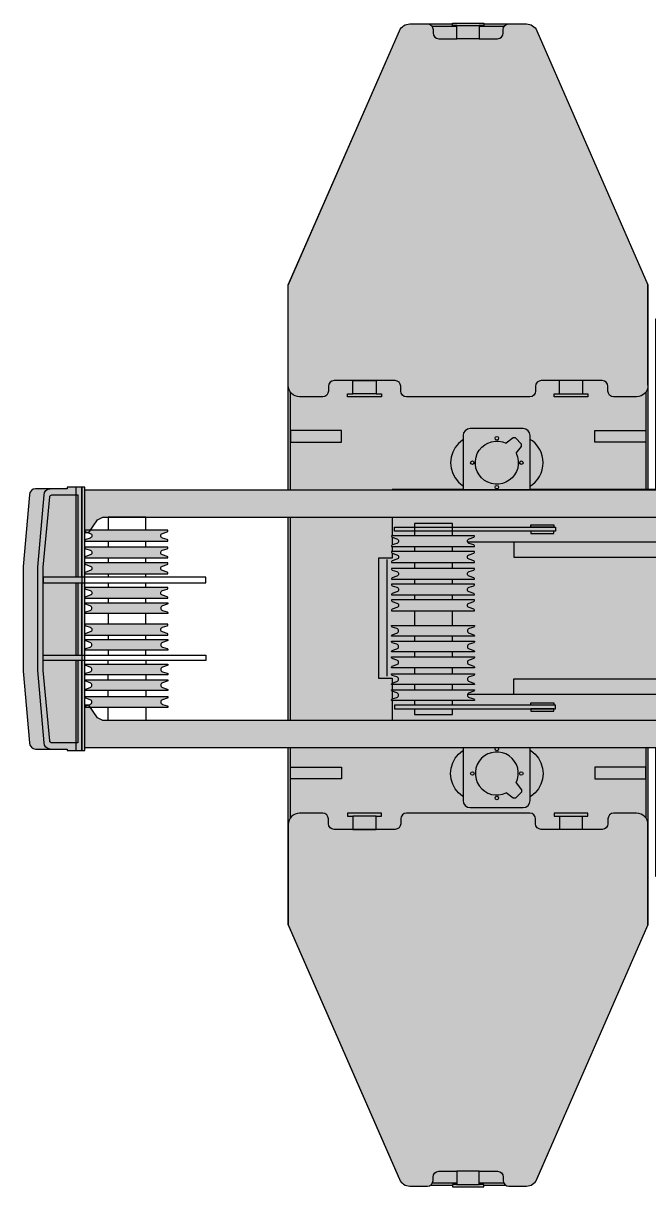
# Model space of a CAD drawing. Header units: millimetres. Extents: x 1288 to 41624, y 765 to 20114.
# Drawn here: x 1288 to 4592, y 1303 to 7449 of the extents above; entities that cross this region are included whole.
import ezdxf

# ---------------------------------------------------------------- set-up
doc = ezdxf.new("R2010")
doc.units = ezdxf.units.MM
doc.set_wipeout_variables(frame=1)
doc.layers.add('dwgmodels.com', color=250, linetype='Continuous')
doc.layers.add('Hatch', color=7, linetype='Continuous', true_color=0xffe494)

# ---------------------------------------------------------------- blocks, each defined once
blk = doc.blocks.new('BLOCK-20201113.202409')
at = {"linetype": 'ByBlock', "lineweight": -2, "transparency": 16777216}
blk.add_wipeout([(3032.495778112392, 362.9182329455034), (3032.495778112392, 362.9182329455034), (3047.2039641979777, 353.76463731968124), (3058.6838128637833, 340.79035023254437), (3065.9782904195263, 325.07699133006827), (3068.479282509601, 307.9345268230427), (3068.479282509601, 307.9345268230427), (3068.479282509601, -307.93452682304314), (3068.479282509601, -307.93452682304314), (3065.978290419524, -325.0769913300692), (3058.683812863781, -340.79035023254346), (3047.2039641979763, -353.7646373196817), (3032.495778112392, -362.9182329455043), (3032.495778112392, -362.9182329455043), (1689.6834743728614, -950), (-1689.6834743728684, -949.9999999999995), (-3032.4957781123994, -362.9182329455025), (-3032.4957781123994, -362.9182329455025), (-3047.2039641979836, -353.76463731968033), (-3058.6838128637887, -340.790350232543), (-3065.9782904195313, -325.07699133006645), (-3068.479282509608, -307.9345268230418), (-3068.479282509608, -307.9345268230418), (-3068.479282509608, 307.9345268230436), (-3068.479282509608, 307.9345268230436), (-3065.978290419533, 325.0769913300701), (-3058.6838128637896, 340.7903502325453), (-3047.203964197984, 353.76463731968215), (-3032.4957781123994, 362.9182329455043), (-3032.4957781123994, 362.9182329455043), (-1687.702772755928, 950), (1687.7027727559216, 950)], dxfattribs=at)
at = {"layer": 'Hatch', "true_color": 0xadadad, "transparency": 16777216}
h = blk.add_hatch(color=253, dxfattribs=at)
h.dxf.hatch_style = 1
edge = h.paths.add_edge_path()
edge.add_line((1687.702772755922, 950), (3032.495778112392, 362.9182329455034))
edge.add_arc((3008.479282509615, 307.9345268230516), 59.99999999998644, -8.526512829121202e-12, 66.4046334022031, ccw=False)
edge.add_line((3068.479282509601, 307.9345268230427), (3068.479282509601, -307.9345268230427))
edge.add_arc((3008.479282509605, -307.9345268230455), 59.99999999999591, -66.40463340219708, 2.6716406864579767e-12, ccw=False)
edge.add_line((3032.495778112392, -362.9182329455034), (1689.683474372861, -949.9999999999964))
edge.add_line((1689.683474372861, -949.9999999999964), (-1689.683474372869, -950))
edge.add_line((-1689.683474372869, -950), (-3032.495778112399, -362.9182329455034))
edge.add_arc((-3008.479282509612, -307.9345268230455), 59.99999999999583, 179.9999999999973, 246.4046334021971, ccw=False)
edge.add_line((-3068.479282509608, -307.9345268230427), (-3068.479282509608, 307.9345268230427))
edge.add_arc((-3008.479282509622, 307.9345268230516), 59.99999999998636, 113.5953665977969, 180.0000000000085, ccw=False)
edge.add_line((-3032.495778112399, 362.9182329455034), (-1687.702772755929, 950))
edge.add_line((-1687.702772755929, 950), (1687.702772755922, 950))
at = {"color": 0, "linetype": 'ByBlock', "lineweight": -2, "transparency": 16777216}
for points in [[(1687.702772755922, 950), (3032.495778112392, 362.9182329455034, -0.2981349614568099), (3068.479282509601, 307.9345268230427), (3068.479282509601, -307.9345268230427, -0.2981349614567546), (3032.495778112392, -362.9182329455034), (1689.683474372861, -949.9999999999964), (-1689.683474372869, -950), (-3032.495778112399, -362.9182329455034, -0.2981349614567546), (-3068.479282509608, -307.9345268230427), (-3068.479282509608, 307.9345268230427, -0.2981349614568099), (-3032.495778112399, 362.9182329455034), (-1687.702772755929, 950)], [(1685.161157363855, 937.8255444990718), (3027.62483914728, 351.7606650948364, -0.2981349614568052), (3056.304827008673, 307.9345268230427), (3056.304827008673, -307.9345268230427, -0.2981349614567554), (3027.622648828987, -351.7616215544367), (1687.1384237532, -937.8255444990682), (-1687.138423753211, -937.8255444990718), (-3027.618806574759, -351.7633006119941, -0.2981349614567627), (-3056.30482700868, -307.9345268230427), (-3056.30482700868, 307.9345268230427, -0.298134961456799), (-3027.622648828994, 351.7616215544331), (-1685.161157363858, 937.8255444990718)], [(-894.6411854154176, 51.33790453503025, 0.9999999999999999), (-605.873308378581, 51.3286515269574), (-605.8688084955247, 251.7610024590977, 0.9999999999999999), (-894.6366855323613, 251.7702554671705)], [(1036.260381426968, 51.33790453503025, -0.9999999999999999), (747.4925043901312, 51.3286515269574), (747.488004507075, 251.7610024590977, -0.9999999999999999), (1036.255881543912, 251.7702554671705)]]:
    blk.add_lwpolyline(points, format="xyb", close=True, dxfattribs=at)
for points in [[(-858.4908146478556, 937.8255444990718), (-858.4908146478556, 669.2762818975752), (-919.5020065238023, 669.2762818975752), (-919.5020065238023, 937.8255444990718)], [(858.490814647852, 937.8255444990682), (858.490814647852, 669.2762818975752), (919.502006523795, 669.2762818975752), (919.502006523795, 937.8255444990682)], [(-858.4908146478592, -937.8255444990718), (-858.4908146478592, -669.2762818975752), (-919.5020065238023, -669.2762818975752), (-919.5020065238023, -937.8255444990718)], [(858.490814647852, -937.8255444990682), (858.490814647852, -669.2762818975716), (919.502006523795, -669.2762818975716), (919.502006523795, -937.8255444990682)]]:
    blk.add_lwpolyline(points, close=True, dxfattribs=at)
blk = doc.blocks.new('BLOCK-20201113.190035')
at = {"linetype": 'ByBlock', "lineweight": -2, "transparency": 16777216}
blk.add_wipeout([(-219.2354071615337, -28.472321064436983), (-219.2354071615337, -25.69749368864717), (-219.2354071615337, -25.69749368864717), (-218.88382546981893, -23.95663594922155), (-218.03103136163358, -22.39877280891949), (-216.75399890836508, -21.164518593546347), (-215.16799436980367, -20.365278355238758), (-215.16799436980367, -20.365278355238758), (-190.71906502061032, -12.197113322661579), (-190.71906502061032, -12.197113322661579), (-184.41639857194022, -7.4912104860807744), (-182.01829696363728, 1.2789769243681803e-12), (-184.41639857194244, 7.49121048608265), (-190.71906502061395, 12.197113322661608), (-190.71906502061395, 12.197113322661608), (-215.16799436980367, 20.365278355238786), (-215.16799436980367, 20.365278355238786), (-216.7539989083616, 21.164518593542255), (-218.03103136162866, 22.39877280890977), (-218.88382546981506, 23.956635949205577), (-219.2354071615337, 25.6974936886254), (-219.2354071615337, 25.697493688625457), (-219.2354071615337, 28.47232106443704), (219.23540716153363, 28.47232106443704), (219.23540716153363, 25.697493688625457), (219.23540716153363, 25.697493688625457), (218.883825469815, 23.956635949205577), (218.0310313616286, 22.39877280890977), (216.75399890836155, 21.16451859354237), (215.1679943698036, 20.3652783552389), (215.1679943698036, 20.365278355238786), (190.7190650206139, 12.197113322661608), (190.7190650206139, 12.197113322661608), (184.41639857194238, 7.49121048608265), (182.01829696363723, 1.2789769243681803e-12), (184.41639857194016, -7.4912104860807744), (190.71906502061026, -12.197113322661579), (215.1679943698036, -20.365278355238758), (215.1679943698036, -20.365278355238758), (216.75399890836502, -21.164518593546347), (218.03103136163352, -22.39877280891949), (218.88382546981887, -23.95663594922155), (219.23540716153363, -25.697493688647285), (219.23540716153363, -25.69749368864717), (219.23540716153363, -28.472321064436983)], dxfattribs=at)
at = {"layer": 'Hatch', "transparency": 16777216}
h = blk.add_hatch(color=256, dxfattribs=at)
h.dxf.hatch_style = 1
h.set_gradient(color1=(196, 196, 196), color2=(132, 132, 132), tint=1, name='INVCYLINDER')
edge = h.paths.add_edge_path()
edge.add_line((219.2354071615337, -28.47232106443698), (-219.2354071615337, -28.47232106443698))
edge.add_line((-219.2354071615337, -28.47232106443698), (-219.2354071615337, -25.69749368864723))
edge.add_arc((-213.3309037130257, -25.98402924088203), 5.911451902547883, 108.105525654767, 177.2217124433874, ccw=False)
edge.add_line((-215.1679943698036, -20.36527835523884), (-190.7190650206103, -12.19711332266161))
edge.add_arc((-194.9179017294015, -6.261841862465016e-13), 12.8996047657642, 288.9959422236865, 431.0040577763306)
edge.add_line((-190.7190650206139, 12.19711332266161), (-215.1679943698036, 20.36527835523884))
edge.add_arc((-213.330903713033, 25.98402924087766), 5.911451902541463, 182.778287556785, 251.89447434528688, ccw=False)
edge.add_line((-219.2354071615337, 25.6974936886254), (-219.2354071615337, 28.47232106443698))
edge.add_line((-219.2354071615337, 28.47232106443698), (219.2354071615337, 28.47232106443698))
edge.add_line((219.2354071615337, 28.47232106443698), (219.2354071615337, 25.6974936886254))
edge.add_arc((213.330903713033, 25.98402924087766), 5.911451902541462, 288.105525654713, 357.221712443215, ccw=False)
edge.add_line((215.1679943698036, 20.36527835523884), (190.7190650206139, 12.19711332266161))
edge.add_arc((194.9179017294015, -6.261841862465016e-13), 12.8996047657642, 108.9959422236695, 251.0040577763134)
edge.add_line((190.7190650206103, -12.19711332266161), (215.1679943698036, -20.36527835523884))
edge.add_arc((213.3309037130257, -25.98402924088203), 5.911451902547878, 2.778287556612611, 71.894474345233, ccw=False)
edge.add_line((219.2354071615337, -25.69749368864723), (219.2354071615337, -28.47232106443698))
at = {"color": 0, "linetype": 'ByBlock', "lineweight": -2, "transparency": 16777216}
blk.add_lwpolyline([(219.2354071615337, -28.47232106443698), (-219.2354071615337, -28.47232106443698), (-219.2354071615337, -25.69749368864723, -0.3110641803112684), (-215.1679943698036, -20.36527835523884), (-190.7190650206103, -12.19711332266161, 0.7133464965689259), (-190.7190650206139, 12.19711332266161), (-215.1679943698036, 20.36527835523884, -0.3110641803107005), (-219.2354071615337, 25.6974936886254), (-219.2354071615337, 28.47232106443698), (219.2354071615337, 28.47232106443698), (219.2354071615337, 25.6974936886254, -0.3110641803107005), (215.1679943698036, 20.36527835523884), (190.7190650206139, 12.19711332266161, 0.7133464965689259), (190.7190650206103, -12.19711332266161), (215.1679943698036, -20.36527835523884, -0.3110641803112684), (219.2354071615337, -25.69749368864723)], format="xyb", close=True, dxfattribs=at)
blk = doc.blocks.new('BLOCK-20201113.20031301')
at = {"linetype": 'ByBlock', "lineweight": -2, "transparency": 16777216}
blk.add_wipeout([(-4922.653010088976, 610.1341450588661), (-4922.653010088976, 894.9465125353818), (-4922.653010088976, 894.9465125353818), (-4925.443412416962, 908.9748123577883), (-4933.389805941546, 920.8674306990879), (-4945.2824242828465, 928.8138242236728), (-4959.310724105253, 931.6042265516589), (-5239.93244442626, 931.6042265516589), (-5239.93244442626, 931.6042265516589), (-5253.960744248667, 928.8138242236728), (-5265.853362589967, 920.8674306990879), (-5273.799756114551, 908.9748123577883), (-5276.590158442537, 894.9465125353818), (-5276.590158442537, 610.1341450588661), (-5650.936606227813, 610.1341450588661), (-5650.936606227813, 248.13440659492971), (-5724.144479904091, 248.13440659492335), (-5724.144479904091, -386.5709124598661), (-5650.936606227813, -386.5709124598725), (-5650.936606227813, -748.570650923808), (-5276.590158442537, -748.570650923808), (-5276.590158442537, -1033.3830184003236), (-5276.590158442537, -1033.3830184003236), (-5273.799756114551, -1047.4113182227293), (-5265.853362589967, -1059.3039365640298), (-5253.960744248667, -1067.2503300886137), (-5239.93244442626, -1070.0407324166008), (-4959.310724105253, -1070.0407324166008), (-4959.310724105253, -1070.0407324166008), (-4945.2824242828465, -1067.2503300886137), (-4933.389805941546, -1059.3039365640298), (-4925.443412416962, -1047.4113182227293), (-4922.653010088976, -1033.3830184003236), (-4922.653010088976, -748.570650923808), (-4259.542480390308, -748.570650923808), (-4259.542480390308, -1432.1071497787625), (533.0700084352247, -1432.0849234793495), (533.0700084352247, -1428.0286238373228), (1232.8761584570934, -1428.0286238373228), (1232.8761584570934, -1375.1300312454323), (1285.6969590010626, -1375.1578141196878), (1285.6969590010626, -1468.7305346288776), (1281.5962067602159, -1468.6860820300644), (1245.0339442334698, -1501.247610663304), (1245.0228310837633, -2481.738582763638), (1281.5850936105126, -2518.356411038905), (3157.245830957335, -2518.3508544640645), (3193.71918828645, -2477.7156225707295), (3193.71918828645, -1509.371323097068), (3157.2291612327745, -1468.702751754623), (2017.8757141112073, -1468.702751754623), (2017.8646009615031, -1367.028545111084), (1684.3923177881948, -1151.3500922272215), (1375.1133615208855, -1045.6084727919588), (1310.118105475994, -1045.5862464925467), (1249.1458096240162, -952.035752282769), (1232.85393215769, -953.21020698129), (1232.85393215769, -931.6875751744219), (1570.3991846975732, -931.6820185995612), (1570.3880715478672, -907.2442024000784), (1257.1361642613188, -907.2886549988907), (1257.1361642613188, -805.5533260319862), (1452.5497886596131, -805.5255431577316), (1452.5886846835665, -781.1655190061656), (1257.1361642613188, -781.1599624313103), (1257.1361642613188, -740.4358253403489), (1550.10657333774, -740.4358253403489), (1550.10657333774, -687.592798496974), (1570.349175523912, -687.559459047865), (1570.349175523912, -667.2779608377396), (1542.0495398022108, -667.3113002868486), (1542.0495398022108, -451.60506452872505), (1537.9932401601873, -451.60506452872505), (1537.9932401601873, -435.35763966121976), (1558.2580686457663, -435.35763966121976), (1558.274738370314, -406.8746369694127), (1302.033289066203, -406.8524106699988), (1302.033289066203, 264.42628406125004), (1558.274738370314, 264.44295378580864), (1558.274738370314, 284.72445199593494), (1542.0495398022108, 284.75223487018957), (1542.0495398022108, 500.40290487978837), (1558.280294945173, 500.42513117920225), (1558.280294945173, 512.594030105276), (1533.8258090211202, 512.6273695543869), (1533.8258090211202, 520.7399688384394), (1570.3880715478672, 520.7399688384394), (1570.3880715478672, 545.1888981876327), (1550.10657333774, 545.1888981876327), (1550.1121299125994, 593.9756253889791), (1257.1361642613188, 593.9756253889791), (1257.1361642613188, 760.7284367001848), (1570.3936281227284, 760.7284367001848), (1570.3936281227284, 789.2892314399278), (1257.1361642613188, 789.2892314399278), (1257.1361642613188, 1509.33242707311), (-4259.542480390308, 1509.33242707311), (-4259.542480390308, 610.1341450588661)], dxfattribs=at)
at = {"layer": 'Hatch', "transparency": 16777216}
h = blk.add_hatch(color=256, dxfattribs=at)
h.dxf.hatch_style = 1
edge = h.paths.add_edge_path()
edge.add_line((-4259.542480390308, 610.1341450588661), (-4922.653010088976, 610.1341450588661))
edge.add_line((-4922.653010088976, 610.1341450588661), (-4922.653010088976, 894.9465125353818))
edge.add_arc((-4959.310724105253, 894.9465125353818), 36.65771401627717, 0, 90)
edge.add_line((-4959.310724105253, 931.6042265516589), (-5239.93244442626, 931.6042265516589))
edge.add_arc((-5239.93244442626, 894.9465125353818), 36.65771401627717, 90, 180)
edge.add_line((-5276.590158442537, 894.9465125353818), (-5276.590158442537, 610.1341450588661))
edge.add_line((-5276.590158442537, 610.1341450588661), (-5650.936606227813, 610.1341450588661))
edge.add_line((-5650.936606227813, 610.1341450588661), (-5650.936606227813, 248.1344065949306))
edge.add_line((-5650.936606227813, 248.1344065949306), (-5724.144479904091, 248.1344065949233))
edge.add_line((-5724.144479904091, 248.1344065949233), (-5724.144479904091, -386.5709124598652))
edge.add_line((-5724.144479904091, -386.5709124598652), (-5650.936606227813, -386.5709124598725))
edge.add_line((-5650.936606227813, -386.5709124598725), (-5650.936606227813, -748.570650923808))
edge.add_line((-5650.936606227813, -748.570650923808), (-5276.590158442537, -748.570650923808))
edge.add_line((-5276.590158442537, -748.570650923808), (-5276.590158442537, -1033.383018400324))
edge.add_arc((-5239.93244442626, -1033.383018400324), 36.65771401627717, 180, 270)
edge.add_line((-5239.93244442626, -1070.040732416601), (-4959.310724105253, -1070.040732416601))
edge.add_arc((-4959.310724105253, -1033.383018400324), 36.65771401627717, 270, 360)
edge.add_line((-4922.653010088976, -1033.383018400324), (-4922.653010088976, -748.570650923808))
edge.add_line((-4922.653010088976, -748.570650923808), (-4259.542480390308, -748.570650923808))
edge.add_line((-4259.542480390308, -748.570650923808), (-4259.542480390308, -1432.107149778763))
edge.add_line((-4259.542480390308, -1432.107149778763), (533.0700084352247, -1432.08492347935))
edge.add_line((533.0700084352247, -1432.08492347935), (533.0700084352247, -1428.028623837323))
edge.add_line((533.0700084352247, -1428.028623837323), (1232.876158457093, -1428.028623837323))
edge.add_line((1232.876158457093, -1428.028623837323), (1232.876158457093, -1375.130031245433))
edge.add_line((1232.876158457093, -1375.130031245433), (1285.696959001063, -1375.157814119688))
edge.add_line((1285.696959001063, -1375.157814119688), (1285.696959001063, -1468.730534628878))
edge.add_line((1285.696959001063, -1468.730534628878), (1281.596206760216, -1468.686082030064))
edge.add_line((1281.596206760216, -1468.686082030064), (1245.03394423347, -1501.247610663304))
edge.add_line((1245.03394423347, -1501.247610663304), (1245.022831083763, -2481.738582763639))
edge.add_line((1245.022831083763, -2481.738582763639), (1281.585093610513, -2518.356411038905))
edge.add_line((1281.585093610513, -2518.356411038905), (3157.245830957334, -2518.350854464064))
edge.add_line((3157.245830957334, -2518.350854464064), (3193.71918828645, -2477.715622570729))
edge.add_line((3193.71918828645, -2477.715622570729), (3193.71918828645, -1509.371323097068))
edge.add_line((3193.71918828645, -1509.371323097068), (3157.229161232775, -1468.702751754623))
edge.add_line((3157.229161232775, -1468.702751754623), (2017.875714111207, -1468.702751754623))
edge.add_line((2017.875714111207, -1468.702751754623), (2017.864600961504, -1367.028545111083))
edge.add_line((2017.864600961504, -1367.028545111083), (1684.392317788195, -1151.350092227221))
edge.add_line((1684.392317788195, -1151.350092227221), (1375.113361520886, -1045.608472791959))
edge.add_line((1375.113361520886, -1045.608472791959), (1310.118105475995, -1045.586246492545))
edge.add_line((1310.118105475995, -1045.586246492545), (1249.145809624017, -952.035752282769))
edge.add_line((1249.145809624017, -952.035752282769), (1232.85393215769, -953.21020698129))
edge.add_line((1232.85393215769, -953.21020698129), (1232.85393215769, -931.6875751744228))
edge.add_line((1232.85393215769, -931.6875751744228), (1570.399184697573, -931.6820185995603))
edge.add_line((1570.399184697573, -931.6820185995603), (1570.388071547866, -907.2442024000775))
edge.add_line((1570.388071547866, -907.2442024000775), (1257.136164261319, -907.2886549988907))
edge.add_line((1257.136164261319, -907.2886549988907), (1257.136164261319, -805.5533260319862))
edge.add_line((1257.136164261319, -805.5533260319862), (1452.549788659613, -805.5255431577316))
edge.add_line((1452.549788659613, -805.5255431577316), (1452.588684683567, -781.1655190061647))
edge.add_line((1452.588684683567, -781.1655190061647), (1257.136164261319, -781.1599624313094))
edge.add_line((1257.136164261319, -781.1599624313094), (1257.136164261319, -740.435825340348))
edge.add_line((1257.136164261319, -740.435825340348), (1550.10657333774, -740.435825340348))
edge.add_line((1550.10657333774, -740.435825340348), (1550.10657333774, -687.5927984969749))
edge.add_line((1550.10657333774, -687.5927984969749), (1570.349175523912, -687.559459047865))
edge.add_line((1570.349175523912, -687.559459047865), (1570.349175523912, -667.2779608377386))
edge.add_line((1570.349175523912, -667.2779608377386), (1542.04953980221, -667.3113002868486))
edge.add_line((1542.04953980221, -667.3113002868486), (1542.04953980221, -451.6050645287251))
edge.add_line((1542.04953980221, -451.6050645287251), (1537.993240160187, -451.6050645287251))
edge.add_line((1537.993240160187, -451.6050645287251), (1537.993240160187, -435.3576396612189))
edge.add_line((1537.993240160187, -435.3576396612189), (1558.258068645766, -435.3576396612189))
edge.add_line((1558.258068645766, -435.3576396612189), (1558.274738370314, -406.8746369694127))
edge.add_line((1558.274738370314, -406.8746369694127), (1302.033289066203, -406.8524106699988))
edge.add_line((1302.033289066203, -406.8524106699988), (1302.033289066203, 264.42628406125))
edge.add_line((1302.033289066203, 264.42628406125), (1558.274738370314, 264.4429537858086))
edge.add_line((1558.274738370314, 264.4429537858086), (1558.274738370314, 284.7244519959349))
edge.add_line((1558.274738370314, 284.7244519959349), (1542.04953980221, 284.7522348701896))
edge.add_line((1542.04953980221, 284.7522348701896), (1542.04953980221, 500.4029048797893))
edge.add_line((1542.04953980221, 500.4029048797893), (1558.280294945172, 500.4251311792032))
edge.add_line((1558.280294945172, 500.4251311792032), (1558.280294945172, 512.594030105276))
edge.add_line((1558.280294945172, 512.594030105276), (1533.82580902112, 512.627369554386))
edge.add_line((1533.82580902112, 512.627369554386), (1533.82580902112, 520.7399688384394))
edge.add_line((1533.82580902112, 520.7399688384394), (1570.388071547866, 520.7399688384394))
edge.add_line((1570.388071547866, 520.7399688384394), (1570.388071547866, 545.1888981876327))
edge.add_line((1570.388071547866, 545.1888981876327), (1550.10657333774, 545.1888981876327))
edge.add_line((1550.10657333774, 545.1888981876327), (1550.112129912599, 593.9756253889791))
edge.add_line((1550.112129912599, 593.9756253889791), (1257.136164261319, 593.9756253889791))
edge.add_line((1257.136164261319, 593.9756253889791), (1257.136164261319, 760.7284367001848))
edge.add_line((1257.136164261319, 760.7284367001848), (1570.393628122729, 760.7284367001848))
edge.add_line((1570.393628122729, 760.7284367001848), (1570.393628122729, 789.2892314399287))
edge.add_line((1570.393628122729, 789.2892314399287), (1257.136164261319, 789.2892314399287))
edge.add_line((1257.136164261319, 789.2892314399287), (1257.136164261319, 1509.33242707311))
edge.add_line((1257.136164261319, 1509.33242707311), (-4259.542480390308, 1509.33242707311))
edge.add_line((-4259.542480390308, 1509.33242707311), (-4259.542480390308, 610.1341450588661))
at = {"color": 0, "linetype": 'ByBlock', "lineweight": -2, "transparency": 16777216}
for p, q in [((-5276.590158442537, 610.1341450588661), (-4922.653010088976, 610.1341450588661)), ((-5276.590158442537, -748.570650923808), (-4922.653010088976, -748.6151035226212))]:
    blk.add_line(p, q, dxfattribs=at)
for points in [[(1257.136164261319, 1509.33242707311), (-4259.542480390308, 1509.33242707311), (-4259.542480390308, 610.1341450588661), (-4922.653010088976, 610.1341450588661), (-4922.653010088976, 894.9465125353818, 0.414213562373095), (-4959.310724105253, 931.6042265516589), (-5239.93244442626, 931.6042265516589, 0.414213562373095), (-5276.590158442537, 894.9465125353818), (-5276.590158442537, 610.1341450588661), (-5650.936606227813, 610.1341450588661), (-5650.936606227813, 248.1344065949306), (-5724.144479904091, 248.1344065949233), (-5724.144479904091, -386.5709124598652), (-5650.936606227813, -386.5709124598725), (-5650.936606227813, -748.570650923808), (-5276.590158442537, -748.570650923808), (-5276.590158442537, -1033.383018400324, 0.414213562373095), (-5239.93244442626, -1070.040732416601), (-4959.310724105253, -1070.040732416601, 0.414213562373095), (-4922.653010088976, -1033.383018400324), (-4922.653010088976, -748.570650923808), (-4259.542480390308, -748.570650923808), (-4259.542480390308, -1432.107149778763), (533.0700084352247, -1432.08492347935)], [(-4996.005706639797, 801.2751669994032, -5.913491552597159), (-5048.898723356146, 854.1952332912188)], [(-4996.005706639797, -939.711672864345, 5.913491552597159), (-5048.898723356146, -992.6317391561606)]]:
    blk.add_lwpolyline(points, format="xyb", dxfattribs=at)
for points in [[(-4995.949788962898, 801.3469988689758), (-4967.444559971682, 837.964827144242), (-4967.436202047396, 850.225436865876), (-4999.933853131843, 882.7397073023749), (-5012.194465524193, 882.7376178718259), (-5048.826862906881, 854.2511142352669)], [(-5333.243681952281, -528.9423376308769), (-5333.243681952281, 431.2235479712763), (-5532.85939062091, 431.2235479712763), (-5532.85939062091, -528.9345110984796)], [(-5008.152027338088, 333.4833963230194), (-5008.152027338088, 252.1907062369573), (-4251.51322972904, 252.1907062369573), (-4251.51322972904, 333.4833963230194)], [(-5008.152027338088, -471.9199021879613), (-5008.152027338088, -390.6272121018992), (-4251.51322972904, -390.6272121018992), (-4251.51322972904, -471.9199021879613)], [(-5532.85939062091, -549.2715750571369), (-5532.85939062091, -577.7670965454236), (-5333.243681952281, -577.7670965454236), (-5333.243681952281, -549.2794015895342)], [(-4995.949788962898, -939.7835047339177), (-4967.444559971682, -976.4013330091839), (-4967.436202047396, -988.6619427308178), (-4999.933853131843, -1021.176213167317), (-5012.194465524193, -1021.174123736768), (-5048.826862906881, -992.6876201002087)]]:
    blk.add_lwpolyline(points, dxfattribs=at)
for points in [[(-4918.596710434478, 410.8645757607519), (-4918.596710434478, 423.1223798844585), (-4796.518760934072, 423.1223798844585), (-4796.518760934072, 410.8645757607519)], [(-4918.596710434478, 390.5268756757941), (-4918.596710434478, 378.2690715520876), (-4796.518760934072, 378.2690715520876), (-4796.518760934072, 390.5268756757941)], [(-4918.596710434478, -528.963381540736), (-4918.596710434478, -516.7055774170294), (-4796.518760934072, -516.7055774170294), (-4796.518760934072, -528.963381540736)], [(-4918.596710434478, -549.3010816256938), (-4918.596710434478, -561.5588857494004), (-4796.518760934072, -561.5588857494004), (-4796.518760934072, -549.3010816256938)]]:
    blk.add_lwpolyline(points, close=True, dxfattribs=at)
for centre in [(-5098.358850300432, 881.0304598170333), (-5227.705291874106, 751.8674106483741), (-4969.195801131773, 751.8674106483741), (-5098.358850300432, 622.5209690746997), (-5098.358850300432, -760.9574749396415), (-5227.705291874106, -890.3039165133159), (-4969.195801131773, -890.3039165133159), (-5098.358850300432, -1019.466965681975)]:
    blk.add_circle(centre, 9.535412236058619, dxfattribs=at)
at = {"color": 0, "linetype": 'ByBlock', "lineweight": -2, "transparency": 16777216, "xscale": -1, "rotation": 180}
for p in [(-5435.79083815742, 337.6003867660911), (-5435.79083815742, 164.3857248411368)]:
    blk.add_blockref('BLOCK-20201113.190035', p, dxfattribs=at)
at = {"color": 0, "linetype": 'ByBlock', "lineweight": -2, "transparency": 16777216}
for p in [(-5435.79083815742, -302.8222307060787), (-5435.79083815742, -476.036892631033)]:
    blk.add_blockref('BLOCK-20201113.190035', p, dxfattribs=at)
for p, q in [((-5252.269030314936, 333.4833963230194), (-4008.755140119971, 333.4833963230194)), ((-5252.269030314936, -471.9199021879613), (-4008.755140119971, -471.9199021879613))]:
    blk.add_line(p, q, dxfattribs=at)
for points in [[(-4788.406161662489, 390.5271937545767), (-5638.728811277917, 390.4938543054595), (-5638.729608653488, 410.8309182328521), (-4788.40695903806, 410.8642576819693)], [(-4788.406161662489, -528.9636996195186), (-5638.728811277917, -528.9303601704014), (-5638.729608653488, -549.267424097794), (-4788.40695903806, -549.3007635469112)]]:
    blk.add_lwpolyline(points, close=True, dxfattribs=at)
at = {"color": 0, "linetype": 'ByBlock', "lineweight": -2, "transparency": 16777216, "xscale": -1, "rotation": 180}
for p in [(-5435.79083815742, 253.6174741992872), (-5435.79083815742, 81.30919710431772)]:
    blk.add_blockref('BLOCK-20201113.190035', p, dxfattribs=at)
at = {"color": 0, "linetype": 'ByBlock', "lineweight": -2, "transparency": 16777216}
for p in [(-5435.79083815742, -219.7457029692596), (-5435.79083815742, -392.0539800642291)]:
    blk.add_blockref('BLOCK-20201113.190035', p, dxfattribs=at)
blk.add_line((-5679.386269470513, 240.0495901851391), (-5679.386269470513, -376.26316478628), dxfattribs=at)
at = {"color": 0, "linetype": 'ByBlock', "lineweight": -2, "transparency": 16777216, "xscale": -1, "rotation": 180}
blk.add_blockref('BLOCK-20201113.190035', (-5435.79083815742, -1.767330632501398), dxfattribs=at)
at = {"color": 0, "linetype": 'ByBlock', "lineweight": -2, "transparency": 16777216}
blk.add_blockref('BLOCK-20201113.190035', (-5435.79083815742, -136.6691752324405), dxfattribs=at)
blk = doc.blocks.new('BLOCK-20201113.201512')
at = {"linetype": 'ByBlock', "lineweight": -2, "transparency": 16777216}
blk.add_wipeout([(386.02993118587233, 901.170866086746), (386.02993118587233, 901.170866086746), (374.54942821491966, 903.4544801114073), (364.816727750276, 909.9576626511491), (358.31354521053385, 919.6903631157932), (356.0299311858725, 931.170866086746), (356.0299311858725, 956.619874162184), (356.0299311858725, 956.619874162184), (353.74631716121087, 968.1003771331373), (347.2431346214689, 977.8330775977809), (337.51043415682506, 984.3362601375227), (326.0299311858724, 986.619874162184), (-326.02993118587256, 986.619874162184), (-326.02993118587256, 986.619874162184), (-337.51043415682534, 984.3362601375227), (-347.243134621469, 977.8330775977809), (-353.74631716121115, 968.1003771331373), (-356.02993118587256, 956.619874162184), (-356.02993118587256, 931.170866086746), (-356.02993118587256, 931.170866086746), (-358.31354521053396, 919.6903631157932), (-364.8167277502762, 909.9576626511491), (-374.54942821492, 903.4544801114073), (-386.02993118587267, 901.170866086746), (-486.1157997072552, 901.1708760867457), (-486.1157997072552, 970.3335532707113), (-457.7206164162963, 970.3335532707113), (-457.7206164162963, 986.6143175873324), (-636.714944402007, 986.6143175873324), (-636.714944402007, 970.3335532707113), (-608.3197611110462, 970.3335532707113), (-608.3197611110462, 901.170866086746), (-708.4056296324289, 901.170866086746), (-708.4056296324289, 901.170866086746), (-719.8861326033815, 903.4544801114073), (-729.6188330680254, 909.9576626511491), (-736.1220156077676, 919.6903631157932), (-738.4056296324289, 931.170866086746), (-738.4056296324289, 956.619874162184), (-738.4056296324289, 956.619874162184), (-740.6892436570904, 968.1003771331373), (-747.1924261968326, 977.8330775977809), (-756.9251266614764, 984.3362601375227), (-768.4056296324288, 986.619874162184), (-889.9999999999983, 986.619874162184), (-889.9999999999983, 986.619874162184), (-912.9610059419035, 982.0526461128613), (-932.426406871191, 969.0462810333772), (-945.4327719506755, 949.5808801040896), (-949.9999999999983, 926.6198741621845), (-950, 397.3963839158657), (-362.9182329455035, -947.3966214406084), (-362.9182329455035, -947.3966214406084), (-353.7646373196805, -962.104807526192), (-340.79035023254283, -973.584656191996), (-325.0769913300677, -980.8791337477388), (-307.9345268230428, -983.3801258378156), (-307.9345268230428, -983.3801258378156), (-215.19859393323367, -983.3801258378156), (-215.19859393323367, -983.3801258378156), (-203.71809096228083, -981.096511813154), (-193.98539049763716, -974.5933292734119), (-187.48220795789499, -964.8606288087682), (-185.19859393323358, -953.3801258378156), (-185.19859393323358, -935.2160525790734), (-185.19859393323358, -935.2160525790734), (-182.9149799085722, -923.7355496081209), (-176.41179736883004, -914.0028491434771), (-166.6790969041864, -907.4996666037348), (-155.19859393323358, -905.2160525790737), (-59.03100534168345, -905.2160525790662), (-59.03100534168345, -974.3954094875901), (-83.45770839147745, -974.3954094875901), (-83.45770839147745, -986.6198741621849), (83.45770839147724, -986.6198741621849), (83.45770839147724, -974.3954094875901), (59.031005341683226, -974.3954094875901), (59.031005341683226, -905.2160525790662), (155.19859393323338, -905.2160525790737), (155.19859393323338, -905.2160525790737), (166.67909690418608, -907.4996666037348), (176.4117973688298, -914.0028491434771), (182.91497990857195, -923.7355496081209), (185.19859393323335, -935.2160525790734), (185.19859393323335, -953.3801258378156), (185.19859393323335, -953.3801258378156), (187.48220795789476, -964.8606288087682), (193.98539049763693, -974.5933292734119), (203.71809096228066, -981.096511813154), (215.19859393323335, -983.3801258378156), (307.93452682304246, -983.3801258378156), (307.93452682304246, -983.3801258378156), (325.07699133006736, -980.8791337477388), (340.79035023254255, -973.584656191996), (353.7646373196802, -962.104807526192), (362.91823294550323, -947.3966214406084), (362.91823294550323, -947.3966214406084), (949.9999999999999, 395.41568229892596), (949.9999999999999, 926.6198741621845), (949.9999999999999, 926.6198741621845), (945.4327719506769, 949.5808801040896), (932.4264068711927, 969.0462810333772), (912.961005941905, 982.0526461128613), (889.9999999999997, 986.619874162184), (768.4056296324269, 986.619874162184), (768.4056296324269, 986.619874162184), (756.9251266614741, 984.3362601375227), (747.1924261968304, 977.8330775977809), (740.6892436570882, 968.1003771331373), (738.4056296324268, 956.619874162184), (738.4056296324268, 931.170866086746), (738.4056296324268, 931.170866086746), (736.1220156077654, 919.6903631157932), (729.6188330680233, 909.9576626511491), (719.8861326033795, 903.4544801114073), (708.4056296324268, 901.170866086746), (604.2927091443053, 901.170866086746), (604.2927091443053, 970.3335532707113), (632.6878924352675, 970.3335532707113), (632.6878924352675, 986.6143175873324), (453.69356444955685, 986.6143175873324), (453.69356444955685, 970.3335532707113), (482.0887477405156, 970.3335532707113), (482.0887477405156, 901.1708760867457)], dxfattribs=at)
at = {"layer": 'Hatch', "true_color": 0xadadad, "transparency": 16777216}
h = blk.add_hatch(color=253, dxfattribs=at)
h.dxf.hatch_style = 1
edge = h.paths.add_edge_path()
edge.add_line((482.0887477405158, 901.170866086748), (386.0299311858726, 901.170866086748))
edge.add_arc((386.0299311858726, 931.170866086748), 30, 180, 270, ccw=False)
edge.add_line((356.0299311858726, 931.170866086748), (356.0299311858726, 956.6198741621847))
edge.add_arc((326.0299311858726, 956.6198741621847), 30, 0, 90)
edge.add_line((326.0299311858726, 986.6198741621847), (-326.0299311858726, 986.6198741621847))
edge.add_arc((-326.0299311858726, 956.6198741621847), 30, 90, 180)
edge.add_line((-356.0299311858726, 956.6198741621847), (-356.0299311858726, 931.170866086748))
edge.add_arc((-386.0299311858726, 931.170866086748), 30, -90, 0, ccw=False)
edge.add_line((-386.0299311858726, 901.170866086748), (-486.1157997072551, 901.1708760867441))
edge.add_line((-486.1157997072551, 901.1708760867441), (-486.1157997072551, 970.3335532707097))
edge.add_line((-486.1157997072551, 970.3335532707097), (-457.7206164162963, 970.3335532707097))
edge.add_line((-457.7206164162963, 970.3335532707097), (-457.7206164162963, 986.6143175873331))
edge.add_line((-457.7206164162963, 986.6143175873331), (-636.714944402007, 986.6143175873331))
edge.add_line((-636.714944402007, 986.6143175873331), (-636.714944402007, 970.3335532707097))
edge.add_line((-636.714944402007, 970.3335532707097), (-608.3197611110463, 970.3335532707097))
edge.add_line((-608.3197611110463, 970.3335532707097), (-608.3197611110463, 901.170866086748))
edge.add_line((-608.3197611110463, 901.170866086748), (-708.4056296324288, 901.170866086748))
edge.add_arc((-708.4056296324288, 931.170866086748), 30, 180, 270, ccw=False)
edge.add_line((-738.4056296324288, 931.170866086748), (-738.4056296324288, 956.6198741621847))
edge.add_arc((-768.4056296324288, 956.6198741621847), 30, 0, 90)
edge.add_line((-768.4056296324288, 986.6198741621847), (-889.9999999999982, 986.6198741621847))
edge.add_arc((-889.9999999999982, 926.6198741621847), 60, 90, 180)
edge.add_line((-949.9999999999982, 926.6198741621847), (-950, 397.3963839158678))
edge.add_line((-950, 397.3963839158678), (-362.9182329455034, -947.3966214406064))
edge.add_arc((-307.9345268230422, -923.3801258378144), 60.0000000000009, 203.595366597806, 269.9999999999995)
edge.add_line((-307.9345268230427, -983.3801258378153), (-215.1985939332335, -983.3801258378153))
edge.add_arc((-215.1985939332335, -953.3801258378153), 30, 270, 360)
edge.add_line((-185.1985939332335, -953.3801258378153), (-185.1985939332335, -935.2160525790714))
edge.add_arc((-155.1985939332335, -935.2160525790714), 30, 90, 180, ccw=False)
edge.add_line((-155.1985939332335, -905.2160525790714), (-59.03100534168334, -905.2160525790641))
edge.add_line((-59.03100534168334, -905.2160525790641), (-59.03100534168334, -974.3954094875917))
edge.add_line((-59.03100534168334, -974.3954094875917), (-83.45770839147735, -974.3954094875917))
edge.add_line((-83.45770839147735, -974.3954094875917), (-83.45770839147735, -986.6198741621847))
edge.add_line((-83.45770839147735, -986.6198741621847), (83.45770839147735, -986.6198741621847))
edge.add_line((83.45770839147735, -986.6198741621847), (83.45770839147735, -974.3954094875917))
edge.add_line((83.45770839147735, -974.3954094875917), (59.03100534168334, -974.3954094875917))
edge.add_line((59.03100534168334, -974.3954094875917), (59.03100534168334, -905.2160525790641))
edge.add_line((59.03100534168334, -905.2160525790641), (155.1985939332335, -905.2160525790714))
edge.add_arc((155.1985939332335, -935.2160525790714), 30, 0, 90, ccw=False)
edge.add_line((185.1985939332335, -935.2160525790714), (185.1985939332335, -953.3801258378153))
edge.add_arc((215.1985939332335, -953.3801258378153), 30, 180, 270)
edge.add_line((215.1985939332335, -983.3801258378153), (307.9345268230427, -983.3801258378153))
edge.add_arc((307.9345268230422, -923.3801258378144), 60.00000000000091, 270.0000000000005, 336.404633402194)
edge.add_line((362.9182329455034, -947.3966214406064), (950, 395.415682298928))
edge.add_line((950, 395.415682298928), (950, 926.6198741621847))
edge.add_arc((890, 926.6198741621847), 60, 0, 90)
edge.add_line((890, 986.6198741621847), (768.405629632427, 986.6198741621847))
edge.add_arc((768.405629632427, 956.6198741621847), 30, 90, 180)
edge.add_line((738.405629632427, 956.6198741621847), (738.405629632427, 931.170866086748))
edge.add_arc((708.405629632427, 931.170866086748), 30, -90, 0, ccw=False)
edge.add_line((708.405629632427, 901.170866086748), (604.2927091443053, 901.170866086748))
edge.add_line((604.2927091443053, 901.170866086748), (604.2927091443053, 970.3335532707097))
edge.add_line((604.2927091443053, 970.3335532707097), (632.6878924352677, 970.3335532707097))
edge.add_line((632.6878924352677, 970.3335532707097), (632.6878924352677, 986.6143175873331))
edge.add_line((632.6878924352677, 986.6143175873331), (453.693564449557, 986.6143175873331))
edge.add_line((453.693564449557, 986.6143175873331), (453.693564449557, 970.3335532707097))
edge.add_line((453.693564449557, 970.3335532707097), (482.0887477405158, 970.3335532707097))
edge.add_line((482.0887477405158, 970.3335532707097), (482.0887477405158, 901.1708760867441))
edge.add_line((482.0887477405158, 901.1708760867441), (482.0887477405158, 901.170866086748))
at = {"color": 0, "linetype": 'ByBlock', "lineweight": -2, "transparency": 16777216}
blk.add_lwpolyline([(482.0887477405158, 901.170866086748), (386.0299311858726, 901.170866086748, -0.4142135623730951), (356.0299311858726, 931.170866086748), (356.0299311858726, 956.6198741621847, 0.4142135623730951), (326.0299311858726, 986.6198741621847), (-326.0299311858726, 986.6198741621847, 0.4142135623730951), (-356.0299311858726, 956.6198741621847), (-356.0299311858726, 931.170866086748, -0.4142135623730951), (-386.0299311858726, 901.170866086748), (-486.1157997072551, 901.1708760867441), (-486.1157997072551, 970.3335532707097), (-457.7206164162963, 970.3335532707097), (-457.7206164162963, 986.6143175873331), (-636.714944402007, 986.6143175873331), (-636.714944402007, 970.3335532707097), (-608.3197611110463, 970.3335532707097), (-608.3197611110463, 901.170866086748), (-708.4056296324288, 901.170866086748, -0.4142135623730951), (-738.4056296324288, 931.170866086748), (-738.4056296324288, 956.6198741621847, 0.4142135623730951), (-768.4056296324288, 986.6198741621847), (-889.9999999999982, 986.6198741621847, 0.4142135623730951), (-949.9999999999982, 926.6198741621847), (-950, 397.3963839158678), (-362.9182329455034, -947.3966214406064, 0.2981349614567244), (-307.9345268230427, -983.3801258378153), (-215.1985939332335, -983.3801258378153, 0.4142135623730951), (-185.1985939332335, -953.3801258378153), (-185.1985939332335, -935.2160525790714, -0.4142135623730951), (-155.1985939332335, -905.2160525790714), (-59.03100534168334, -905.2160525790641), (-59.03100534168334, -974.3954094875917), (-83.45770839147735, -974.3954094875917), (-83.45770839147735, -986.6198741621847), (83.45770839147735, -986.6198741621847), (83.45770839147735, -974.3954094875917), (59.03100534168334, -974.3954094875917), (59.03100534168334, -905.2160525790641), (155.1985939332335, -905.2160525790714, -0.4142135623730951), (185.1985939332335, -935.2160525790714), (185.1985939332335, -953.3801258378153, 0.4142135623730951), (215.1985939332335, -983.3801258378153), (307.9345268230427, -983.3801258378153, 0.2981349614567244), (362.9182329455034, -947.3966214406064), (950, 395.415682298928), (950, 926.6198741621847, 0.4142135623730951), (890, 986.6198741621847), (768.405629632427, 986.6198741621847, 0.4142135623730951), (738.405629632427, 956.6198741621847), (738.405629632427, 931.170866086748, -0.4142135623730951), (708.405629632427, 901.170866086748), (604.2927091443053, 901.170866086748), (604.2927091443053, 970.3335532707097), (632.6878924352677, 970.3335532707097), (632.6878924352677, 986.6143175873331), (453.693564449557, 986.6143175873331), (453.693564449557, 970.3335532707097), (482.0887477405158, 970.3335532707097), (482.0887477405158, 901.1708760867441)], format="xyb", close=True, dxfattribs=at)
for points in [[(-486.1157997072551, 970.3335532707097), (-608.3197611110463, 970.3335532707097)], [(-486.1157997072551, 970.3335532707097), (-608.3197611110463, 970.3335532707097)], [(482.0887477405158, 970.3335532707097), (604.2927091443053, 970.3335532707097)], [(950, 925.60312571139), (950, 395.415682298928)], [(-486.1157997072551, 901.170866086748), (-608.3197611110463, 901.170866086748)], [(-608.3197611110463, 901.170866086748), (-486.1157997072551, 901.170866086748)], [(604.2927091443053, 901.170866086748), (482.0887477405158, 901.170866086748)], [(59.03100534168334, -905.2160525790714), (-59.03100534168334, -905.2160525790714)], [(-59.03100534168334, -974.3954094875917), (59.03100534168334, -974.3954094875917)]]:
    blk.add_lwpolyline(points, dxfattribs=at)
blk = doc.blocks.new('BLOCK-20201113.203436')
at = {"color": 0, "linetype": 'ByBlock', "lineweight": -2, "transparency": 16777216}
for points in [[(165.2979795634874, 219.6902999270715), (165.2979795634874, 537.0874120532826), (-34.31772910514155, 537.0874120532826), (-34.31772910514155, 219.6902999270715)], [(-34.31772910514155, 191.218410384965), (-34.31772910514155, -191.218410384965)], [(165.2979795634874, -191.218410384965), (165.2979795634874, 191.218410384965)]]:
    blk.add_lwpolyline(points, dxfattribs=at)
at = {"linetype": 'ByBlock', "lineweight": -2, "transparency": 16777216}
blk.add_lwpolyline([(165.2979795634874, -219.6902999270715), (165.2979795634874, -537.0874120532826), (-34.31772910514155, -537.0874120532826), (-34.31772910514155, -219.6902999270715)], dxfattribs=at)
blk.add_wipeout([(-156.6898542540693, 695.7053977810324), (-250.19589586503764, 695.7053977810324), (-250.19589586503764, 687.6039116466818), (-417.01538607447225, 687.5927984969785), (-417.01538607447225, 687.5927984969785), (-429.1909369374835, 684.6336412178798), (-439.5210961694409, 677.5422054773103), (-446.6582641870993, 667.2435898757872), (-449.6713764802043, 655.0812790374075), (-449.6713764802043, 655.0812790374075), (-482.1217736164072, 276.67853161010134), (-482.1217736164072, -276.67853161010134), (-449.6713764802043, -655.0812790374075), (-449.6713764802043, -655.0812790374075), (-446.65826418709906, -667.2435898757866), (-439.5210961694409, -677.54220547731), (-429.1909369374835, -684.6336412178794), (-417.01538607447225, -687.5927984969783), (-417.01538607447225, -687.5927984969783), (-250.19589586503764, -687.6039116466817), (-250.19589586503764, -695.7053977810318), (-156.6898542540693, -695.7053977810318), (-156.63984508041005, -455.68914704502436)], dxfattribs=at)
at = {"layer": 'Hatch', "transparency": 16777216}
h = blk.add_hatch(color=256, dxfattribs=at)
h.dxf.hatch_style = 1
edge = h.paths.add_edge_path()
edge.add_line((-156.6398450804099, -455.6891470450246), (-156.6898542540694, 695.7053977810319))
edge.add_line((-156.6898542540694, 695.7053977810319), (-250.1958958650375, 695.7053977810319))
edge.add_line((-250.1958958650375, 695.7053977810319), (-250.1958958650375, 687.6039116466818))
edge.add_line((-250.1958958650375, 687.6039116466818), (-417.0153860744722, 687.5927984969785))
edge.add_arc((-415.0449030331067, 652.9572478525849), 34.69155764529261, 93.25615698113509, 176.4898034849379)
edge.add_line((-449.6713764802043, 655.0812790374075), (-482.1217736164072, 276.6785316101013))
edge.add_line((-482.1217736164072, 276.6785316101013), (-482.1217736164072, -276.6785316101013))
edge.add_line((-482.1217736164072, -276.6785316101013), (-449.6713764802043, -655.0812790374075))
edge.add_arc((-415.0449030331067, -652.9572478525849), 34.6915576452926, 183.5101965150621, 266.7438430188649)
edge.add_line((-417.0153860744722, -687.5927984969785), (-250.1958958650375, -687.6039116466818))
edge.add_line((-250.1958958650375, -687.6039116466818), (-250.1958958650375, -695.7053977810319))
edge.add_line((-250.1958958650375, -695.7053977810319), (-156.6898542540694, -695.7053977810319))
edge.add_line((-156.6898542540694, -695.7053977810319), (-156.6398450804099, -455.6891470450246))
at = {"color": 0, "linetype": 'ByBlock', "lineweight": -2, "transparency": 16777216}
for points in [[(-156.6398450804099, -455.6891470450246), (-156.6898542540694, 695.7053977810319), (-250.1958958650375, 695.7053977810319), (-250.1958958650375, 687.6039116466818), (-417.0153860744722, 687.5927984969785, 0.3800323697441925), (-449.6713764802043, 655.0812790374075), (-482.1217736164072, 276.6785316101013), (-482.1217736164072, -276.6785316101013), (-449.6713764802043, -655.0812790374075, 0.3800323697441925), (-417.0153860744722, -687.5927984969785), (-250.1958958650375, -687.6039116466818), (-250.1958958650375, -695.7053977810319), (-156.6898542540694, -695.7053977810319), (-156.6398450804099, -455.6891470450246)], [(-339.8350180837406, -687.5927984969785, -0.4030704574007481), (-372.4349860361563, -655.0812790374075), (-404.8909397472144, -272.5833359441094), (-404.8909397472144, 272.5833359441094), (-372.4349860361563, 655.0812790374075, -0.4030704574007481), (-339.8350180837406, 687.5927984969785)], [(-193.3521351281652, -219.6902999270715), (-193.3521351281652, -655.0423830134387), (-331.610830597856, -655.0646093128526, -0.4255155028357227), (-341.7515797029209, -644.8960773335275), (-376.3801541811426, -272.6222319680746), (-376.3801541811426, 272.6222319680746), (-341.7515797029209, 644.8960773335275, -0.4255155028357227), (-331.610830597856, 655.0646093128526), (-193.3521351281652, 655.0423830134387), (-193.3521351281652, 219.690299927072)]]:
    blk.add_lwpolyline(points, format="xyb", dxfattribs=at)
for points in [[(-203.4428750595544, 219.6902999270715), (-203.4428750595544, 695.7053977810319)], [(-172.9595054209949, 219.6902999270715), (-172.9595054209949, 695.7165109307352)], [(-203.4428750595544, -191.2184103849649), (-203.4428750595544, 191.2184103849651)], [(-193.3521351281652, 191.2184103849652), (-193.3521351281652, -191.2184103849649)], [(-172.9595054209949, -191.218410384965), (-172.9595054209949, 191.218410384965)], [(-203.4428750595544, -695.7053977810319), (-203.4428750595544, -219.6902999270715)], [(-172.9595054209949, -695.7165109307352), (-172.9595054209949, -219.6902999270715)]]:
    blk.add_lwpolyline(points, dxfattribs=at)
at = {"color": 0, "linetype": 'ByBlock', "lineweight": -2, "transparency": 16777216, "xscale": -1, "rotation": 180}
for p in [(62.7508233583485, 439.3857249066641), (62.7508233583485, 350.1539755485137), (62.7508233583485, 136.9828380231047)]:
    blk.add_blockref('BLOCK-20201113.190035', p, dxfattribs=at)
at = {"color": 0, "linetype": 'ByBlock', "lineweight": -2, "transparency": 16777216}
for p in [(62.7508233583485, -136.9828380231047), (62.7508233583485, -350.1539755485137), (62.7508233583485, -439.3857249066641)]:
    blk.add_blockref('BLOCK-20201113.190035', p, dxfattribs=at)
at = {"color": 0, "linetype": 'ByBlock', "lineweight": -2, "transparency": 16777216, "xscale": -1, "rotation": 180}
for p in [(62.7508233583485, 267.0774478116946), (62.7508233583485, -56.81569101648347)]:
    blk.add_blockref('BLOCK-20201113.190035', p, dxfattribs=at)
at = {"color": 0, "linetype": 'ByBlock', "lineweight": -2, "transparency": 16777216}
for p in [(62.7508233583485, 56.81569101648347), (62.7508233583485, -267.0774478116946)]:
    blk.add_blockref('BLOCK-20201113.190035', p, dxfattribs=at)
for points in [[(482.1217736164072, 219.6902999270715), (-376.3801541811426, 219.6902999270715), (-376.3801541811426, 191.218410384965), (482.1217736164072, 191.218410384965)], [(482.1217736164072, -219.6902999270715), (-376.3801541811426, -219.6902999270715), (-376.3801541811426, -191.218410384965), (482.1217736164072, -191.218410384965)]]:
    blk.add_lwpolyline(points, close=True, dxfattribs=at)
blk = doc.blocks.new('*U89')
at = {"color": 0, "linetype": 'ByBlock', "lineweight": -2, "transparency": 16777216, "rotation": 89.99999999999999}
blk.add_blockref('BLOCK-20201113.202409', (5250.000000000004, -1.520717490391689), dxfattribs=at)
at = {"color": 0, "linetype": 'ByBlock', "lineweight": -2, "transparency": 16777216, "rotation": 180}
blk.add_blockref('BLOCK-20201113.20031301', (0, 0), dxfattribs=at)
blk.add_blockref('BLOCK-20201113.201512', (5250.000000000004, 2086.619874162185), dxfattribs=at)
at = {"color": 0, "linetype": 'ByBlock', "lineweight": -2, "transparency": 16777216, "xscale": -1}
blk.add_blockref('BLOCK-20201113.201512', (5250.000000000004, -2086.619874162185), dxfattribs=at)
at = {"color": 0, "linetype": 'ByBlock', "lineweight": -2, "transparency": 16777216}
blk.add_wipeout([(7274.5680806376595, 768.9855069303885), (7274.5680806376595, 752.7603083622853), (1090.6878889947864, 752.7603083622853), (1090.687704283788, 760.8729076463351), (602.5926127011686, 760.8617944966363), (602.5933527744334, 728.3574067328027), (932.047482256418, 728.3649078798599), (932.0474922564164, 630.5993797074916), (602.5926127011686, 630.591878543356), (602.5933527744334, 598.0874907795223), (1090.6884443570536, 598.0986039292247), (1090.6881650133025, 610.3675212026401), (7179.529386303463, 610.3675212026401), (7207.477995873535, 596.0871238327727), (7254.258799553279, 528.958143044676), (7274.518071464, 528.9692561943812), (7274.518071464, -382.4090378956689), (7254.258799553279, -382.39792474595924), (7207.477995873535, -449.5269055340568), (7179.529386303463, -463.8073029039242), (1090.6881650133023, -463.8073029039242), (1090.6884443570534, -451.53838563050886), (602.5933527744332, -451.5272724808092), (602.5926127011685, -484.0316602446428), (932.0474922564163, -484.03916140877845), (932.0474822564179, -581.804689581144), (602.5933527744332, -581.7971884340859), (602.5926127011685, -614.3015761979195), (1090.6877042837878, -614.3126893476219), (1090.6878889947861, -606.200090063573), (7274.5680806376595, -606.200090063573), (7274.5680806376595, -622.4252886316763), (7290.837731804585, -622.4364017813778), (7290.837731804585, 768.9855069303885)], dxfattribs=at)
at = {"layer": 'Hatch', "transparency": 16777216}
h = blk.add_hatch(color=256, dxfattribs=at)
h.dxf.hatch_style = 1
h.paths.add_polyline_path([(7290.837731804586, 768.9855069303887), (7274.568080637662, 768.9855069303887), (7274.568080637662, 752.7603083622855), (1090.687888994787, 752.7603083622853), (1090.687704283791, 760.8729076463351), (602.5926127011699, 760.8617944966354), (602.5933527744346, 728.3574067328009), (932.0474822564174, 728.364907879859), (932.0474922564172, 630.5993797074916), (602.5926127011699, 630.5918785433569), (602.5933527744346, 598.0874907795223), (1090.688444357056, 598.098603929222), (1090.688165013304, 610.3675212026392), (7179.529386303464, 610.3675212026394), (7207.477995873538, 596.0871238327711), (7254.258799553278, 528.9581430446744), (7274.518071464005, 528.9692561943814), (7274.518071464005, -382.4090378956677), (7254.258799553278, -382.3979247459608), (7207.477995873538, -449.5269055340574), (7179.529386303464, -463.8073029039257), (1090.688165013304, -463.807302903926), (1090.688444357056, -451.5383856305088), (602.5933527744346, -451.5272724808091), (602.5926127011699, -484.0316602446437), (932.0474922564172, -484.0391614087784), (932.0474822564174, -581.8046895811458), (602.5933527744346, -581.7971884340877), (602.5926127011699, -614.3015761979223), (1090.687704283791, -614.3126893476219), (1090.687888994787, -606.2000900635721), (7274.568080637662, -606.2000900635719), (7274.568080637662, -622.4252886316751), (7290.837731804586, -622.4364017813784)])
at = {"color": 0, "linetype": 'ByBlock', "lineweight": -2, "transparency": 16777216, "rotation": 180}
blk.add_blockref('BLOCK-20201113.203436', (7117.878226383593, 73.28010914935683), dxfattribs=at)
at = {"color": 0, "linetype": 'ByBlock', "lineweight": -2, "transparency": 16777216}
for points in [[(1090.688165013304, 610.3675212026392), (7179.529386303464, 610.3675212026394), (7207.477995873538, 596.0871238327711), (7254.258799553278, 528.9581430446744), (7274.518071464005, 528.9692561943814), (7274.518071464005, -382.4090378956677), (7254.258799553278, -382.3979247459608), (7207.477995873538, -449.5269055340574), (7179.529386303464, -463.8073029039257), (1090.688165013304, -463.807302903926)], [(1090.687888994787, -606.2000900635721), (7274.568080637662, -606.2000900635719), (7274.568080637662, -622.4252886316751), (7290.837731804586, -622.4364017813784), (7290.837731804586, 768.9855069303887), (7274.568080637662, 768.9855069303887), (7274.568080637662, 752.7603083622855), (1090.687888994787, 752.7603083622853)]]:
    blk.add_lwpolyline(points, dxfattribs=at)

msp = doc.modelspace()

# ---------------------------------------------------------------- block references
at = {"layer": 'dwgmodels.com', "transparency": 16777216, "rotation": 180}
msp.add_blockref('*U89', (8888.097961950203, 4376.103342467919), dxfattribs=at)

doc.saveas('drawing.dxf')
